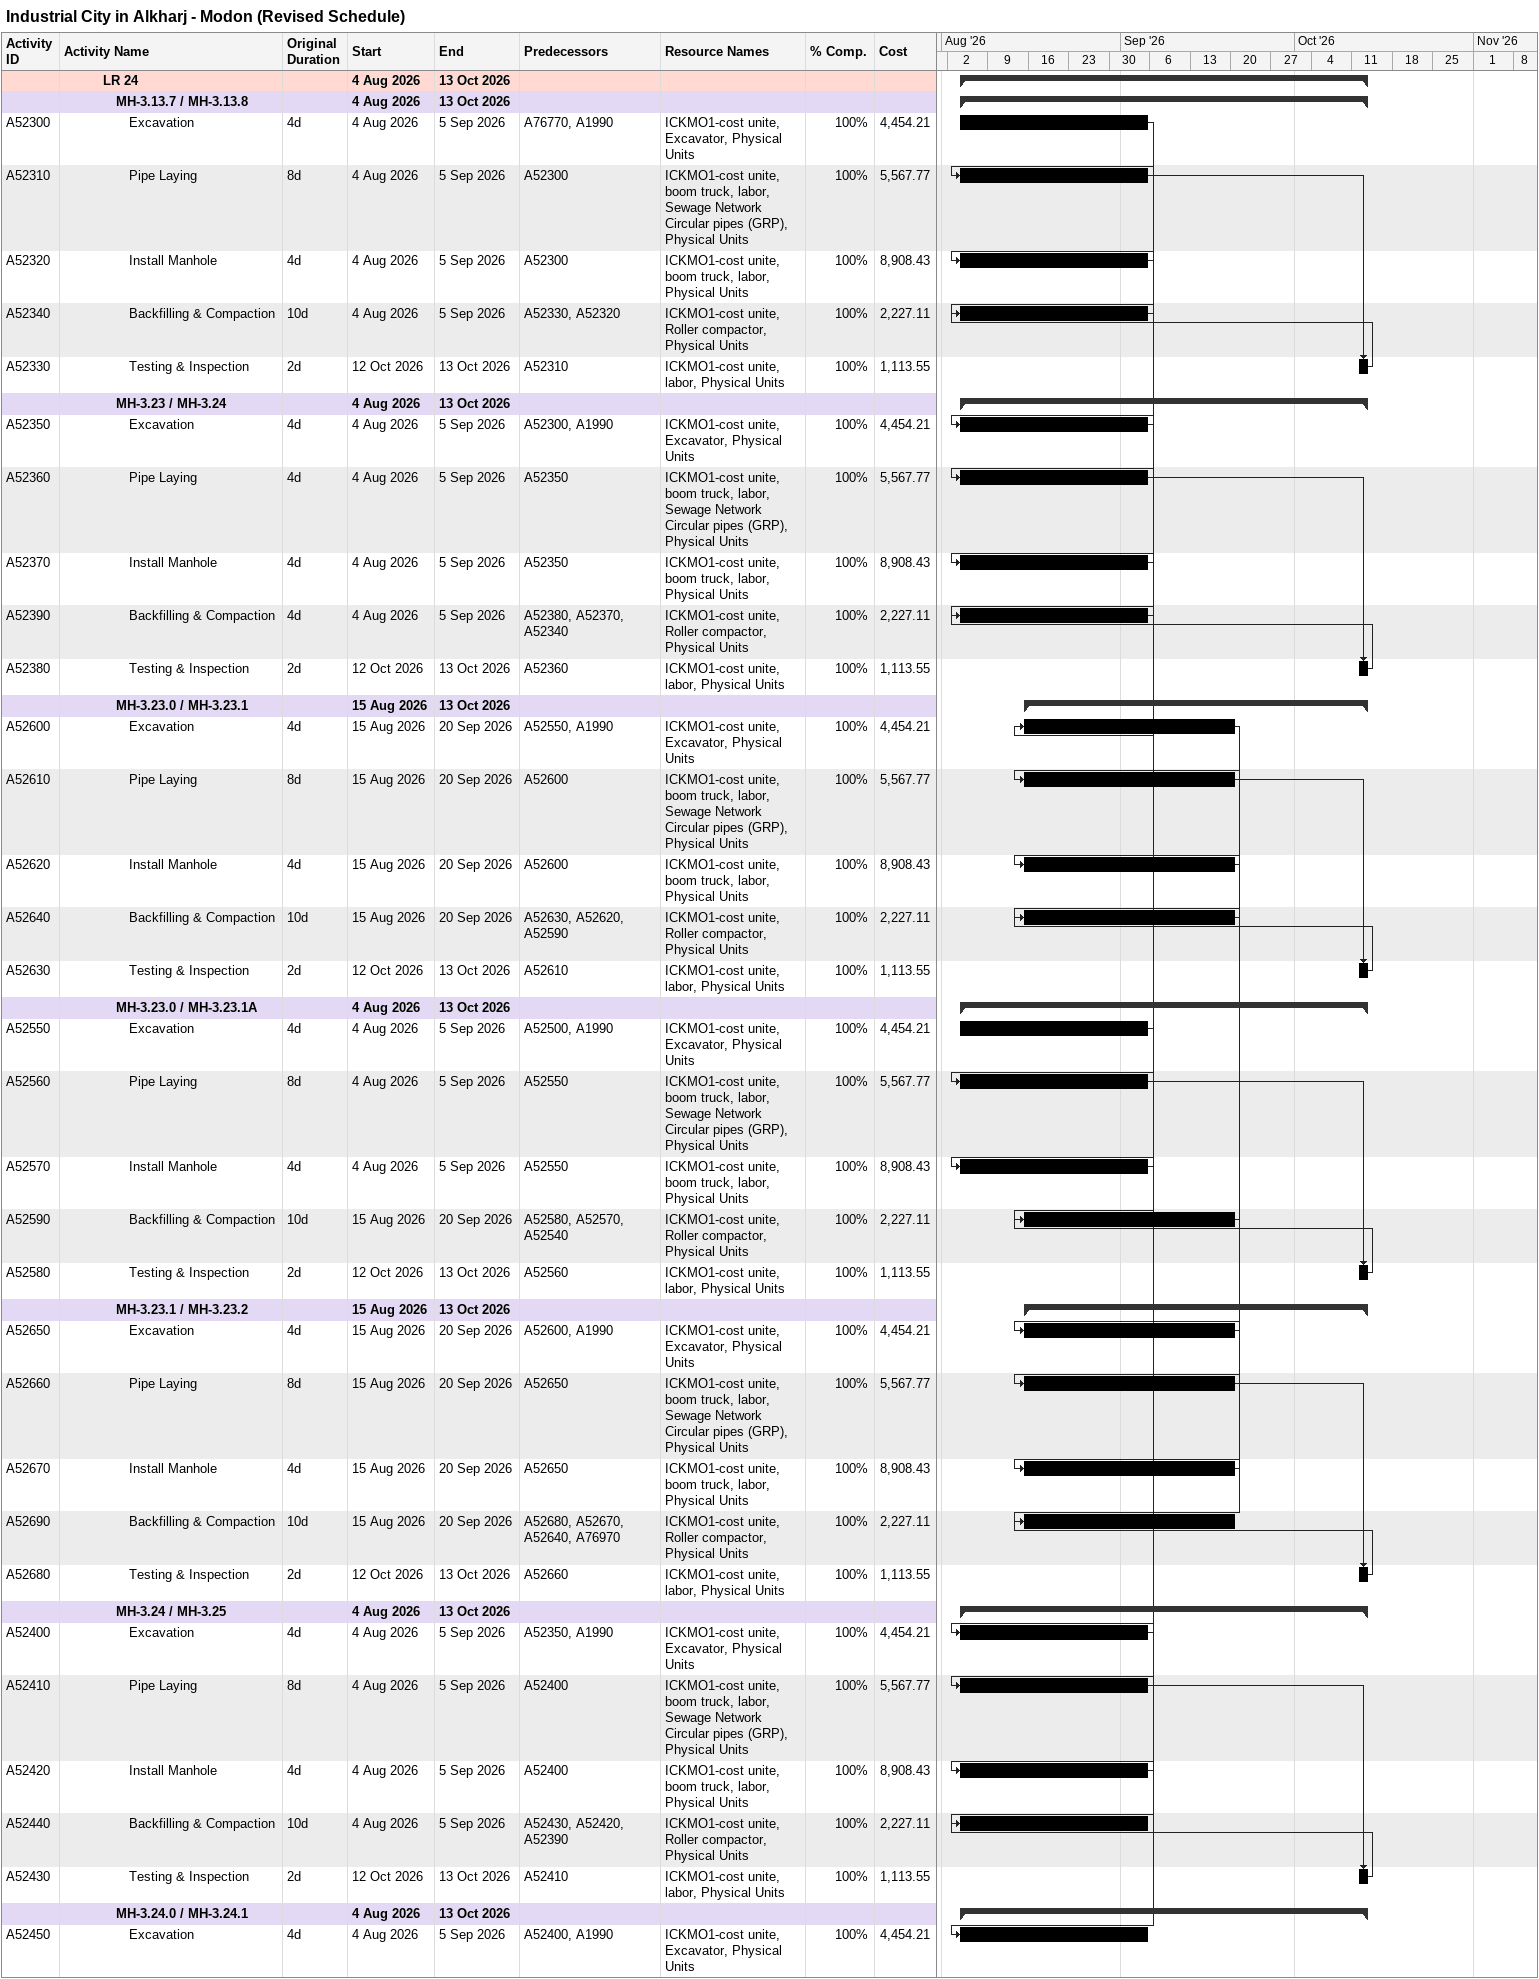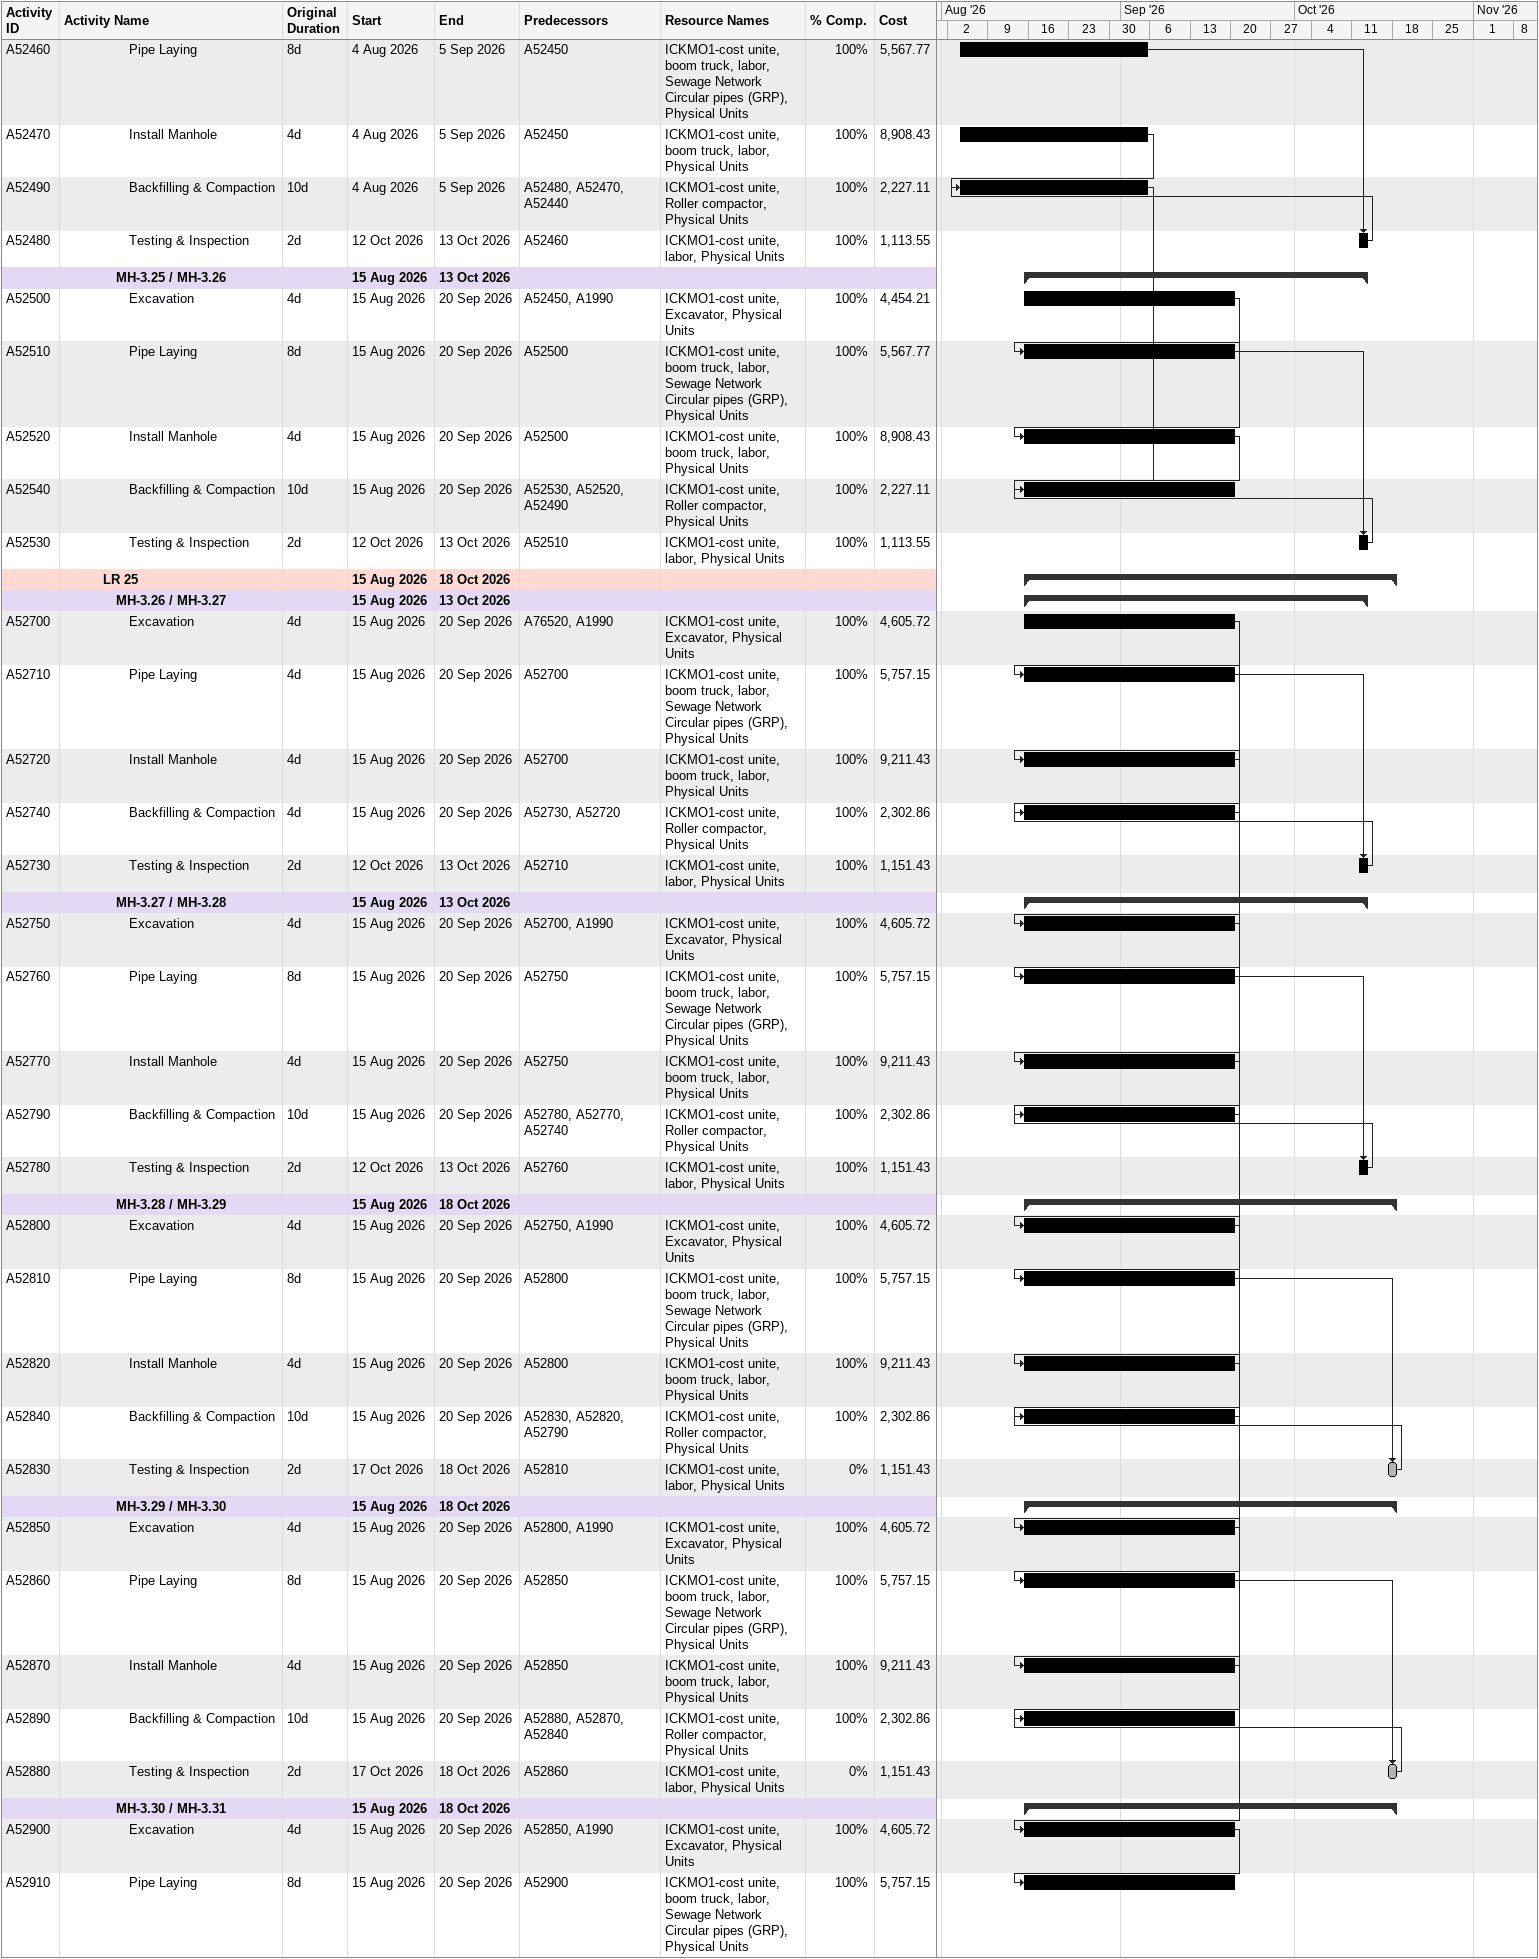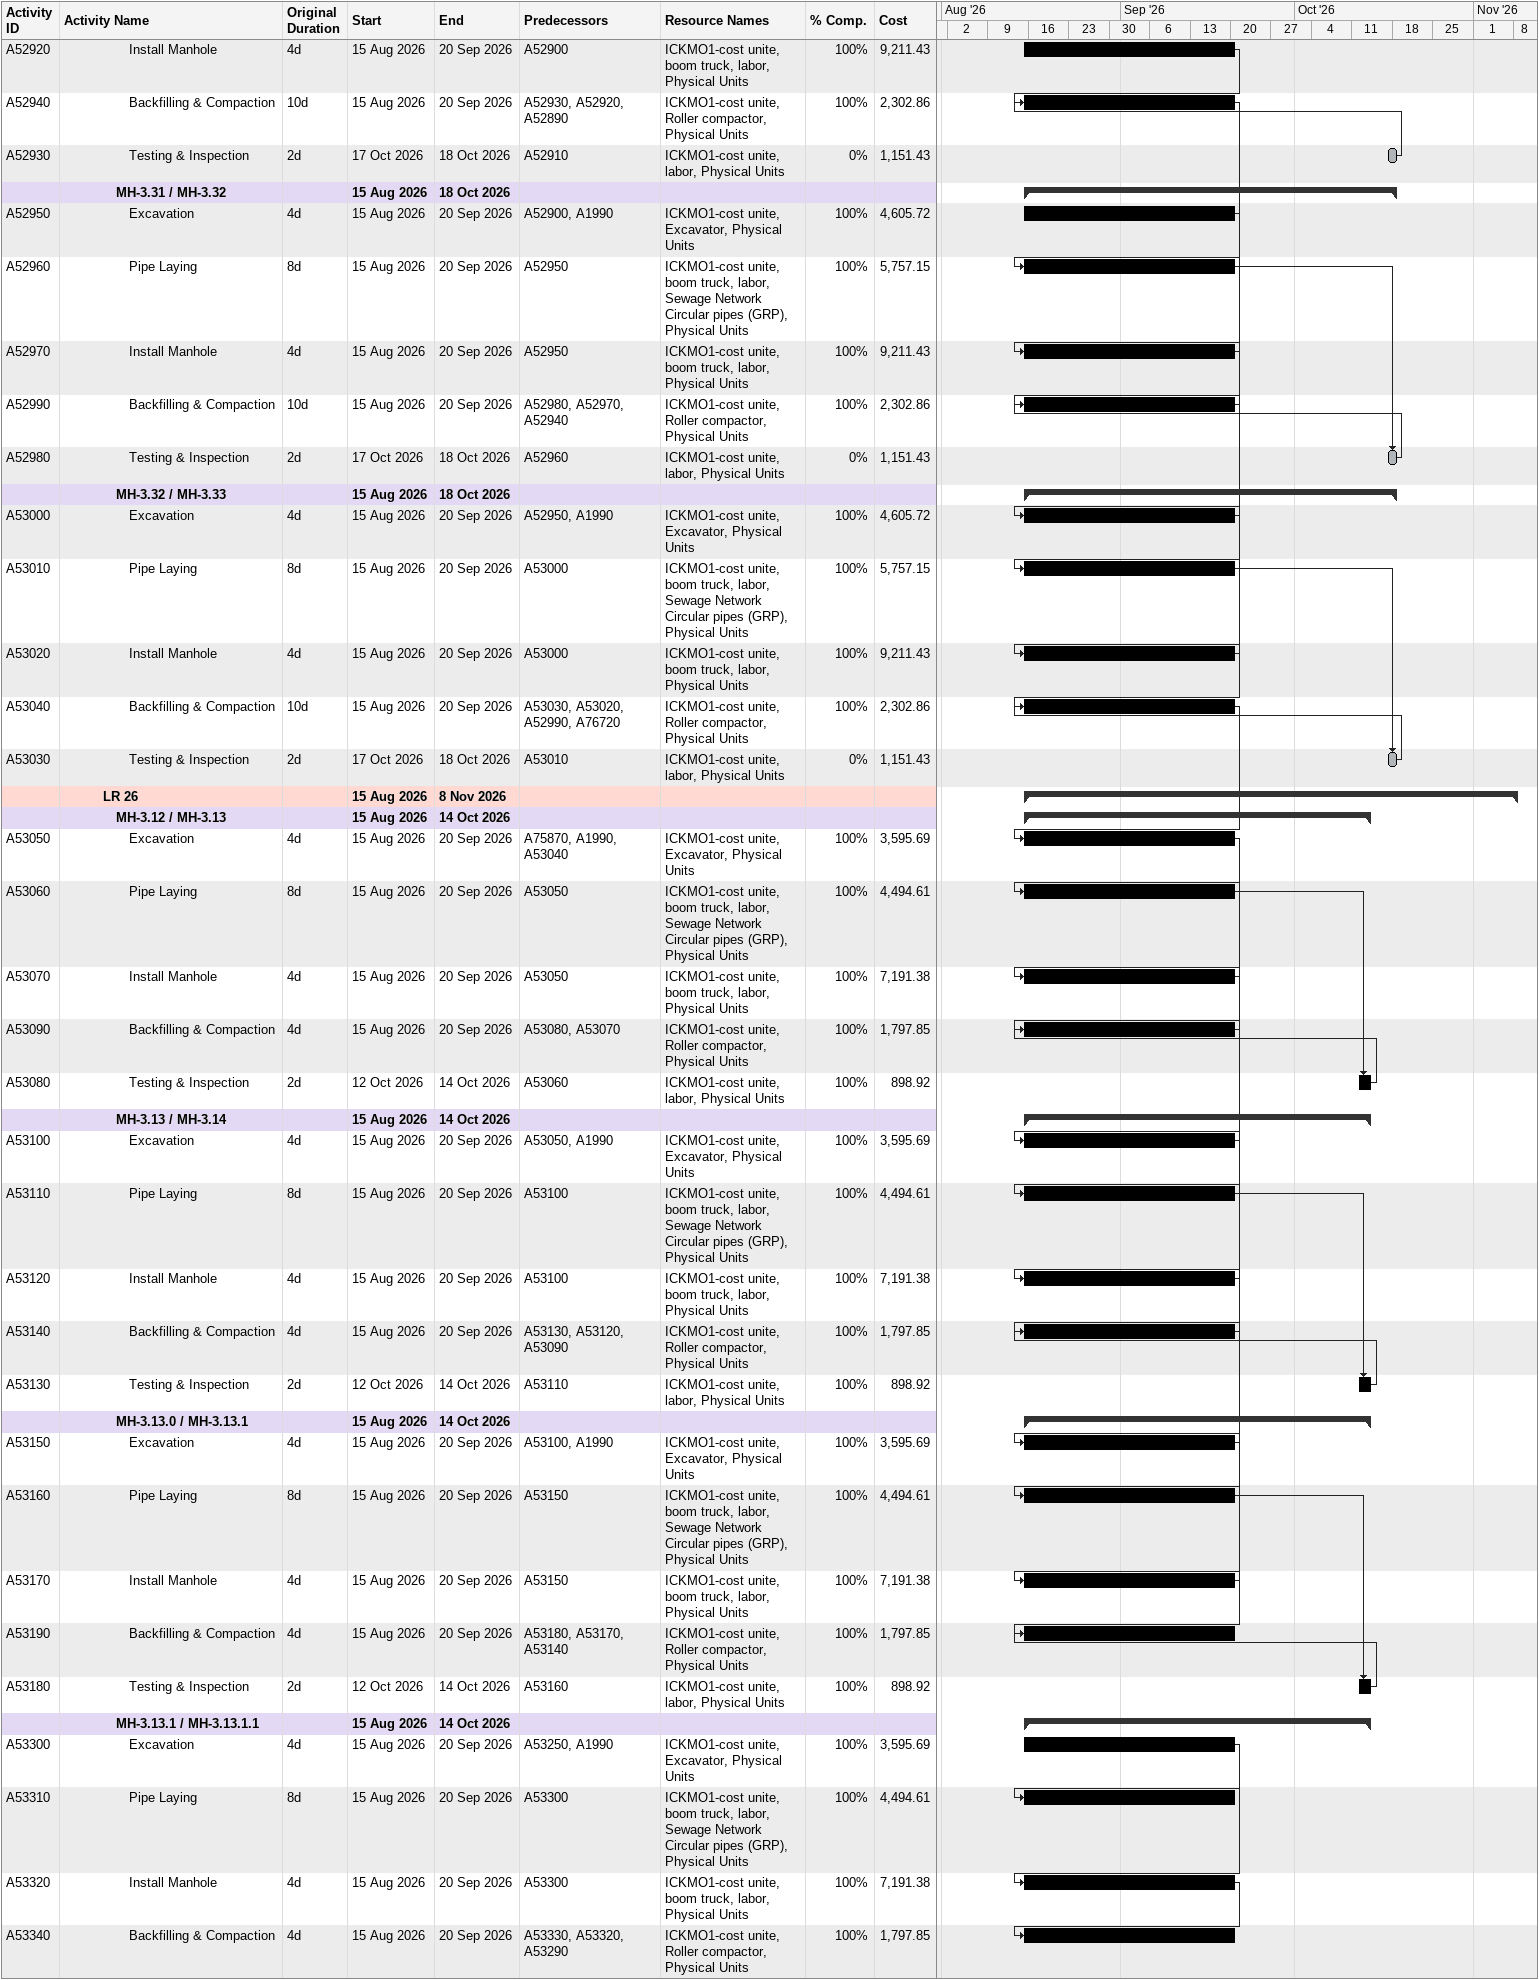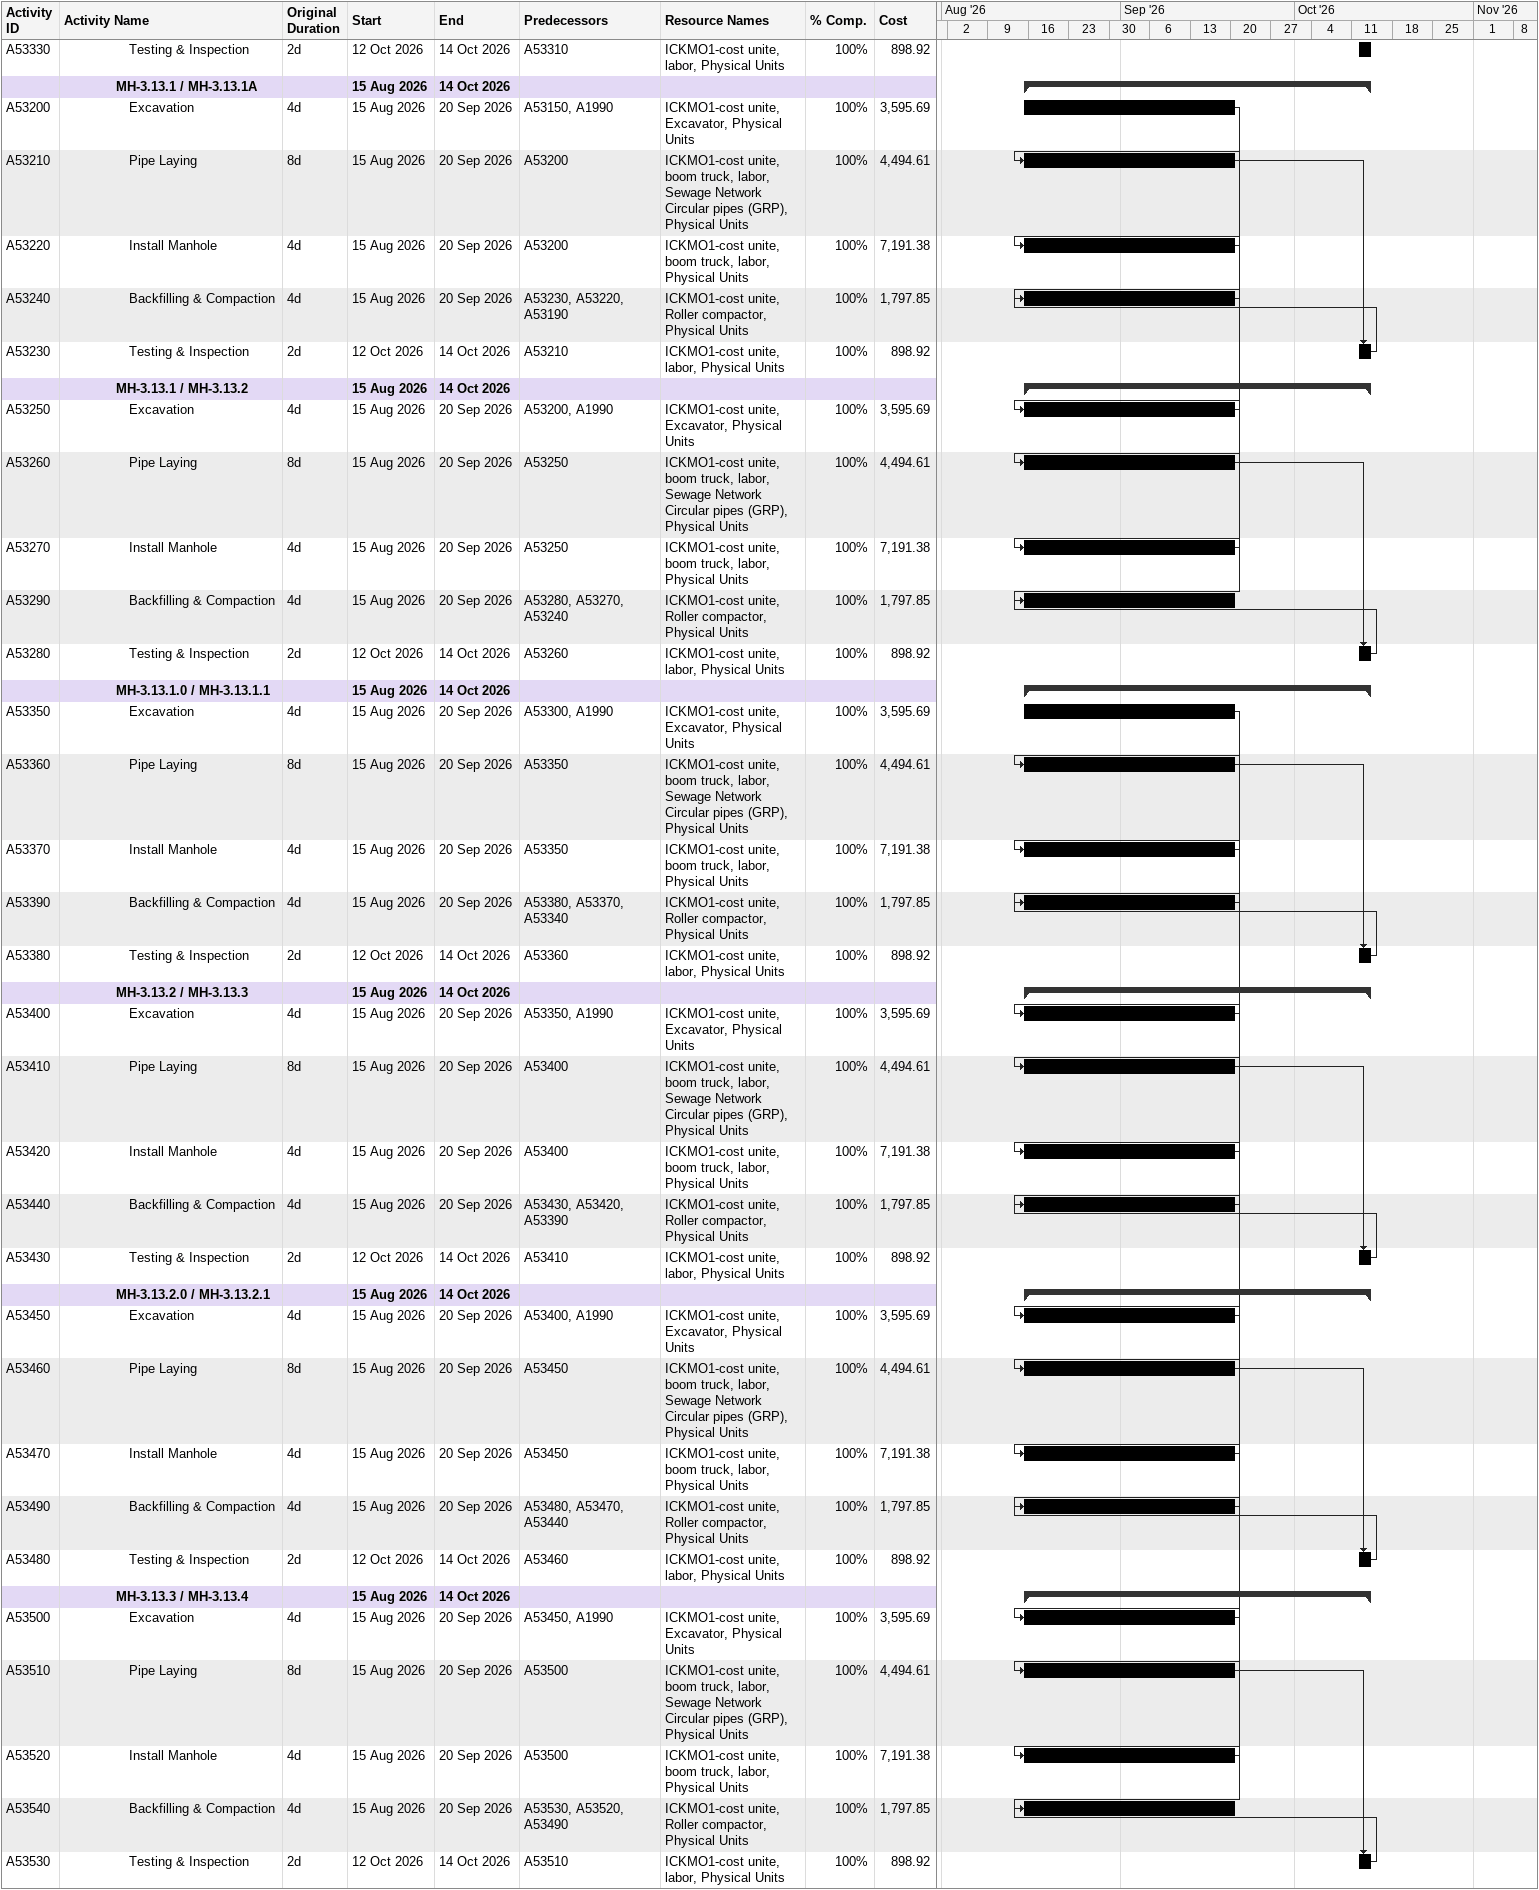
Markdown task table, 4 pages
Industrial City in Alkharj - Modon (Revised Schedule)

| ID | Level | Task | Original duration | Start | Finish | Predecessors | Resources | % complete | Cost |
|---|---|---|---|---|---|---|---|---|---|
|  | 4 | **LR 24** |  | 2026-08-04 | 2026-10-13 |  |  |  |  |
|  | 5 | **MH-3.13.7 / MH-3.13.8** |  | 2026-08-04 | 2026-10-13 |  |  |  |  |
| A52300 | 6 | Excavation | 4d | 2026-08-04 | 2026-09-05 | A76770, A1990 | ICKMO1-cost unite, Excavator, Physical Units | 100 | 4454.21 |
| A52310 | 6 | Pipe Laying | 8d | 2026-08-04 | 2026-09-05 | A52300 | ICKMO1-cost unite, boom truck, labor, Sewage Network Circular pipes (GRP), Physical Units | 100 | 5567.77 |
| A52320 | 6 | Install Manhole | 4d | 2026-08-04 | 2026-09-05 | A52300 | ICKMO1-cost unite, boom truck, labor, Physical Units | 100 | 8908.43 |
| A52340 | 6 | Backfilling & Compaction | 10d | 2026-08-04 | 2026-09-05 | A52330, A52320 | ICKMO1-cost unite, Roller compactor, Physical Units | 100 | 2227.11 |
| A52330 | 6 | Testing & Inspection | 2d | 2026-10-12 | 2026-10-13 | A52310 | ICKMO1-cost unite, labor, Physical Units | 100 | 1113.55 |
|  | 5 | **MH-3.23 / MH-3.24** |  | 2026-08-04 | 2026-10-13 |  |  |  |  |
| A52350 | 6 | Excavation | 4d | 2026-08-04 | 2026-09-05 | A52300, A1990 | ICKMO1-cost unite, Excavator, Physical Units | 100 | 4454.21 |
| A52360 | 6 | Pipe Laying | 4d | 2026-08-04 | 2026-09-05 | A52350 | ICKMO1-cost unite, boom truck, labor, Sewage Network Circular pipes (GRP), Physical Units | 100 | 5567.77 |
| A52370 | 6 | Install Manhole | 4d | 2026-08-04 | 2026-09-05 | A52350 | ICKMO1-cost unite, boom truck, labor, Physical Units | 100 | 8908.43 |
| A52390 | 6 | Backfilling & Compaction | 4d | 2026-08-04 | 2026-09-05 | A52380, A52370, A52340 | ICKMO1-cost unite, Roller compactor, Physical Units | 100 | 2227.11 |
| A52380 | 6 | Testing & Inspection | 2d | 2026-10-12 | 2026-10-13 | A52360 | ICKMO1-cost unite, labor, Physical Units | 100 | 1113.55 |
|  | 5 | **MH-3.23.0 / MH-3.23.1** |  | 2026-08-15 | 2026-10-13 |  |  |  |  |
| A52600 | 6 | Excavation | 4d | 2026-08-15 | 2026-09-20 | A52550, A1990 | ICKMO1-cost unite, Excavator, Physical Units | 100 | 4454.21 |
| A52610 | 6 | Pipe Laying | 8d | 2026-08-15 | 2026-09-20 | A52600 | ICKMO1-cost unite, boom truck, labor, Sewage Network Circular pipes (GRP), Physical Units | 100 | 5567.77 |
| A52620 | 6 | Install Manhole | 4d | 2026-08-15 | 2026-09-20 | A52600 | ICKMO1-cost unite, boom truck, labor, Physical Units | 100 | 8908.43 |
| A52640 | 6 | Backfilling & Compaction | 10d | 2026-08-15 | 2026-09-20 | A52630, A52620, A52590 | ICKMO1-cost unite, Roller compactor, Physical Units | 100 | 2227.11 |
| A52630 | 6 | Testing & Inspection | 2d | 2026-10-12 | 2026-10-13 | A52610 | ICKMO1-cost unite, labor, Physical Units | 100 | 1113.55 |
|  | 5 | **MH-3.23.0 / MH-3.23.1A** |  | 2026-08-04 | 2026-10-13 |  |  |  |  |
| A52550 | 6 | Excavation | 4d | 2026-08-04 | 2026-09-05 | A52500, A1990 | ICKMO1-cost unite, Excavator, Physical Units | 100 | 4454.21 |
| A52560 | 6 | Pipe Laying | 8d | 2026-08-04 | 2026-09-05 | A52550 | ICKMO1-cost unite, boom truck, labor, Sewage Network Circular pipes (GRP), Physical Units | 100 | 5567.77 |
| A52570 | 6 | Install Manhole | 4d | 2026-08-04 | 2026-09-05 | A52550 | ICKMO1-cost unite, boom truck, labor, Physical Units | 100 | 8908.43 |
| A52590 | 6 | Backfilling & Compaction | 10d | 2026-08-15 | 2026-09-20 | A52580, A52570, A52540 | ICKMO1-cost unite, Roller compactor, Physical Units | 100 | 2227.11 |
| A52580 | 6 | Testing & Inspection | 2d | 2026-10-12 | 2026-10-13 | A52560 | ICKMO1-cost unite, labor, Physical Units | 100 | 1113.55 |
|  | 5 | **MH-3.23.1 / MH-3.23.2** |  | 2026-08-15 | 2026-10-13 |  |  |  |  |
| A52650 | 6 | Excavation | 4d | 2026-08-15 | 2026-09-20 | A52600, A1990 | ICKMO1-cost unite, Excavator, Physical Units | 100 | 4454.21 |
| A52660 | 6 | Pipe Laying | 8d | 2026-08-15 | 2026-09-20 | A52650 | ICKMO1-cost unite, boom truck, labor, Sewage Network Circular pipes (GRP), Physical Units | 100 | 5567.77 |
| A52670 | 6 | Install Manhole | 4d | 2026-08-15 | 2026-09-20 | A52650 | ICKMO1-cost unite, boom truck, labor, Physical Units | 100 | 8908.43 |
| A52690 | 6 | Backfilling & Compaction | 10d | 2026-08-15 | 2026-09-20 | A52680, A52670, A52640, A76970 | ICKMO1-cost unite, Roller compactor, Physical Units | 100 | 2227.11 |
| A52680 | 6 | Testing & Inspection | 2d | 2026-10-12 | 2026-10-13 | A52660 | ICKMO1-cost unite, labor, Physical Units | 100 | 1113.55 |
|  | 5 | **MH-3.24 / MH-3.25** |  | 2026-08-04 | 2026-10-13 |  |  |  |  |
| A52400 | 6 | Excavation | 4d | 2026-08-04 | 2026-09-05 | A52350, A1990 | ICKMO1-cost unite, Excavator, Physical Units | 100 | 4454.21 |
| A52410 | 6 | Pipe Laying | 8d | 2026-08-04 | 2026-09-05 | A52400 | ICKMO1-cost unite, boom truck, labor, Sewage Network Circular pipes (GRP), Physical Units | 100 | 5567.77 |
| A52420 | 6 | Install Manhole | 4d | 2026-08-04 | 2026-09-05 | A52400 | ICKMO1-cost unite, boom truck, labor, Physical Units | 100 | 8908.43 |
| A52440 | 6 | Backfilling & Compaction | 10d | 2026-08-04 | 2026-09-05 | A52430, A52420, A52390 | ICKMO1-cost unite, Roller compactor, Physical Units | 100 | 2227.11 |
| A52430 | 6 | Testing & Inspection | 2d | 2026-10-12 | 2026-10-13 | A52410 | ICKMO1-cost unite, labor, Physical Units | 100 | 1113.55 |
|  | 5 | **MH-3.24.0 / MH-3.24.1** |  | 2026-08-04 | 2026-10-13 |  |  |  |  |
| A52450 | 6 | Excavation | 4d | 2026-08-04 | 2026-09-05 | A52400, A1990 | ICKMO1-cost unite, Excavator, Physical Units | 100 | 4454.21 |
| A52460 | 6 | Pipe Laying | 8d | 2026-08-04 | 2026-09-05 | A52450 | ICKMO1-cost unite, boom truck, labor, Sewage Network Circular pipes (GRP), Physical Units | 100 | 5567.77 |
| A52470 | 6 | Install Manhole | 4d | 2026-08-04 | 2026-09-05 | A52450 | ICKMO1-cost unite, boom truck, labor, Physical Units | 100 | 8908.43 |
| A52490 | 6 | Backfilling & Compaction | 10d | 2026-08-04 | 2026-09-05 | A52480, A52470, A52440 | ICKMO1-cost unite, Roller compactor, Physical Units | 100 | 2227.11 |
| A52480 | 6 | Testing & Inspection | 2d | 2026-10-12 | 2026-10-13 | A52460 | ICKMO1-cost unite, labor, Physical Units | 100 | 1113.55 |
|  | 5 | **MH-3.25 / MH-3.26** |  | 2026-08-15 | 2026-10-13 |  |  |  |  |
| A52500 | 6 | Excavation | 4d | 2026-08-15 | 2026-09-20 | A52450, A1990 | ICKMO1-cost unite, Excavator, Physical Units | 100 | 4454.21 |
| A52510 | 6 | Pipe Laying | 8d | 2026-08-15 | 2026-09-20 | A52500 | ICKMO1-cost unite, boom truck, labor, Sewage Network Circular pipes (GRP), Physical Units | 100 | 5567.77 |
| A52520 | 6 | Install Manhole | 4d | 2026-08-15 | 2026-09-20 | A52500 | ICKMO1-cost unite, boom truck, labor, Physical Units | 100 | 8908.43 |
| A52540 | 6 | Backfilling & Compaction | 10d | 2026-08-15 | 2026-09-20 | A52530, A52520, A52490 | ICKMO1-cost unite, Roller compactor, Physical Units | 100 | 2227.11 |
| A52530 | 6 | Testing & Inspection | 2d | 2026-10-12 | 2026-10-13 | A52510 | ICKMO1-cost unite, labor, Physical Units | 100 | 1113.55 |
|  | 4 | **LR 25** |  | 2026-08-15 | 2026-10-18 |  |  |  |  |
|  | 5 | **MH-3.26 / MH-3.27** |  | 2026-08-15 | 2026-10-13 |  |  |  |  |
| A52700 | 6 | Excavation | 4d | 2026-08-15 | 2026-09-20 | A76520, A1990 | ICKMO1-cost unite, Excavator, Physical Units | 100 | 4605.72 |
| A52710 | 6 | Pipe Laying | 4d | 2026-08-15 | 2026-09-20 | A52700 | ICKMO1-cost unite, boom truck, labor, Sewage Network Circular pipes (GRP), Physical Units | 100 | 5757.15 |
| A52720 | 6 | Install Manhole | 4d | 2026-08-15 | 2026-09-20 | A52700 | ICKMO1-cost unite, boom truck, labor, Physical Units | 100 | 9211.43 |
| A52740 | 6 | Backfilling & Compaction | 4d | 2026-08-15 | 2026-09-20 | A52730, A52720 | ICKMO1-cost unite, Roller compactor, Physical Units | 100 | 2302.86 |
| A52730 | 6 | Testing & Inspection | 2d | 2026-10-12 | 2026-10-13 | A52710 | ICKMO1-cost unite, labor, Physical Units | 100 | 1151.43 |
|  | 5 | **MH-3.27 / MH-3.28** |  | 2026-08-15 | 2026-10-13 |  |  |  |  |
| A52750 | 6 | Excavation | 4d | 2026-08-15 | 2026-09-20 | A52700, A1990 | ICKMO1-cost unite, Excavator, Physical Units | 100 | 4605.72 |
| A52760 | 6 | Pipe Laying | 8d | 2026-08-15 | 2026-09-20 | A52750 | ICKMO1-cost unite, boom truck, labor, Sewage Network Circular pipes (GRP), Physical Units | 100 | 5757.15 |
| A52770 | 6 | Install Manhole | 4d | 2026-08-15 | 2026-09-20 | A52750 | ICKMO1-cost unite, boom truck, labor, Physical Units | 100 | 9211.43 |
| A52790 | 6 | Backfilling & Compaction | 10d | 2026-08-15 | 2026-09-20 | A52780, A52770, A52740 | ICKMO1-cost unite, Roller compactor, Physical Units | 100 | 2302.86 |
| A52780 | 6 | Testing & Inspection | 2d | 2026-10-12 | 2026-10-13 | A52760 | ICKMO1-cost unite, labor, Physical Units | 100 | 1151.43 |
|  | 5 | **MH-3.28 / MH-3.29** |  | 2026-08-15 | 2026-10-18 |  |  |  |  |
| A52800 | 6 | Excavation | 4d | 2026-08-15 | 2026-09-20 | A52750, A1990 | ICKMO1-cost unite, Excavator, Physical Units | 100 | 4605.72 |
| A52810 | 6 | Pipe Laying | 8d | 2026-08-15 | 2026-09-20 | A52800 | ICKMO1-cost unite, boom truck, labor, Sewage Network Circular pipes (GRP), Physical Units | 100 | 5757.15 |
| A52820 | 6 | Install Manhole | 4d | 2026-08-15 | 2026-09-20 | A52800 | ICKMO1-cost unite, boom truck, labor, Physical Units | 100 | 9211.43 |
| A52840 | 6 | Backfilling & Compaction | 10d | 2026-08-15 | 2026-09-20 | A52830, A52820, A52790 | ICKMO1-cost unite, Roller compactor, Physical Units | 100 | 2302.86 |
| A52830 | 6 | Testing & Inspection | 2d | 2026-10-17 | 2026-10-18 | A52810 | ICKMO1-cost unite, labor, Physical Units | 0 | 1151.43 |
|  | 5 | **MH-3.29 / MH-3.30** |  | 2026-08-15 | 2026-10-18 |  |  |  |  |
| A52850 | 6 | Excavation | 4d | 2026-08-15 | 2026-09-20 | A52800, A1990 | ICKMO1-cost unite, Excavator, Physical Units | 100 | 4605.72 |
| A52860 | 6 | Pipe Laying | 8d | 2026-08-15 | 2026-09-20 | A52850 | ICKMO1-cost unite, boom truck, labor, Sewage Network Circular pipes (GRP), Physical Units | 100 | 5757.15 |
| A52870 | 6 | Install Manhole | 4d | 2026-08-15 | 2026-09-20 | A52850 | ICKMO1-cost unite, boom truck, labor, Physical Units | 100 | 9211.43 |
| A52890 | 6 | Backfilling & Compaction | 10d | 2026-08-15 | 2026-09-20 | A52880, A52870, A52840 | ICKMO1-cost unite, Roller compactor, Physical Units | 100 | 2302.86 |
| A52880 | 6 | Testing & Inspection | 2d | 2026-10-17 | 2026-10-18 | A52860 | ICKMO1-cost unite, labor, Physical Units | 0 | 1151.43 |
|  | 5 | **MH-3.30 / MH-3.31** |  | 2026-08-15 | 2026-10-18 |  |  |  |  |
| A52900 | 6 | Excavation | 4d | 2026-08-15 | 2026-09-20 | A52850, A1990 | ICKMO1-cost unite, Excavator, Physical Units | 100 | 4605.72 |
| A52910 | 6 | Pipe Laying | 8d | 2026-08-15 | 2026-09-20 | A52900 | ICKMO1-cost unite, boom truck, labor, Sewage Network Circular pipes (GRP), Physical Units | 100 | 5757.15 |
| A52920 | 6 | Install Manhole | 4d | 2026-08-15 | 2026-09-20 | A52900 | ICKMO1-cost unite, boom truck, labor, Physical Units | 100 | 9211.43 |
| A52940 | 6 | Backfilling & Compaction | 10d | 2026-08-15 | 2026-09-20 | A52930, A52920, A52890 | ICKMO1-cost unite, Roller compactor, Physical Units | 100 | 2302.86 |
| A52930 | 6 | Testing & Inspection | 2d | 2026-10-17 | 2026-10-18 | A52910 | ICKMO1-cost unite, labor, Physical Units | 0 | 1151.43 |
|  | 5 | **MH-3.31 / MH-3.32** |  | 2026-08-15 | 2026-10-18 |  |  |  |  |
| A52950 | 6 | Excavation | 4d | 2026-08-15 | 2026-09-20 | A52900, A1990 | ICKMO1-cost unite, Excavator, Physical Units | 100 | 4605.72 |
| A52960 | 6 | Pipe Laying | 8d | 2026-08-15 | 2026-09-20 | A52950 | ICKMO1-cost unite, boom truck, labor, Sewage Network Circular pipes (GRP), Physical Units | 100 | 5757.15 |
| A52970 | 6 | Install Manhole | 4d | 2026-08-15 | 2026-09-20 | A52950 | ICKMO1-cost unite, boom truck, labor, Physical Units | 100 | 9211.43 |
| A52990 | 6 | Backfilling & Compaction | 10d | 2026-08-15 | 2026-09-20 | A52980, A52970, A52940 | ICKMO1-cost unite, Roller compactor, Physical Units | 100 | 2302.86 |
| A52980 | 6 | Testing & Inspection | 2d | 2026-10-17 | 2026-10-18 | A52960 | ICKMO1-cost unite, labor, Physical Units | 0 | 1151.43 |
|  | 5 | **MH-3.32 / MH-3.33** |  | 2026-08-15 | 2026-10-18 |  |  |  |  |
| A53000 | 6 | Excavation | 4d | 2026-08-15 | 2026-09-20 | A52950, A1990 | ICKMO1-cost unite, Excavator, Physical Units | 100 | 4605.72 |
| A53010 | 6 | Pipe Laying | 8d | 2026-08-15 | 2026-09-20 | A53000 | ICKMO1-cost unite, boom truck, labor, Sewage Network Circular pipes (GRP), Physical Units | 100 | 5757.15 |
| A53020 | 6 | Install Manhole | 4d | 2026-08-15 | 2026-09-20 | A53000 | ICKMO1-cost unite, boom truck, labor, Physical Units | 100 | 9211.43 |
| A53040 | 6 | Backfilling & Compaction | 10d | 2026-08-15 | 2026-09-20 | A53030, A53020, A52990, A76720 | ICKMO1-cost unite, Roller compactor, Physical Units | 100 | 2302.86 |
| A53030 | 6 | Testing & Inspection | 2d | 2026-10-17 | 2026-10-18 | A53010 | ICKMO1-cost unite, labor, Physical Units | 0 | 1151.43 |
|  | 4 | **LR 26** |  | 2026-08-15 | 2026-11-08 |  |  |  |  |
|  | 5 | **MH-3.12 / MH-3.13** |  | 2026-08-15 | 2026-10-14 |  |  |  |  |
| A53050 | 6 | Excavation | 4d | 2026-08-15 | 2026-09-20 | A75870, A1990, A53040 | ICKMO1-cost unite, Excavator, Physical Units | 100 | 3595.69 |
| A53060 | 6 | Pipe Laying | 8d | 2026-08-15 | 2026-09-20 | A53050 | ICKMO1-cost unite, boom truck, labor, Sewage Network Circular pipes (GRP), Physical Units | 100 | 4494.61 |
| A53070 | 6 | Install Manhole | 4d | 2026-08-15 | 2026-09-20 | A53050 | ICKMO1-cost unite, boom truck, labor, Physical Units | 100 | 7191.38 |
| A53090 | 6 | Backfilling & Compaction | 4d | 2026-08-15 | 2026-09-20 | A53080, A53070 | ICKMO1-cost unite, Roller compactor, Physical Units | 100 | 1797.85 |
| A53080 | 6 | Testing & Inspection | 2d | 2026-10-12 | 2026-10-14 | A53060 | ICKMO1-cost unite, labor, Physical Units | 100 | 898.92 |
|  | 5 | **MH-3.13 / MH-3.14** |  | 2026-08-15 | 2026-10-14 |  |  |  |  |
| A53100 | 6 | Excavation | 4d | 2026-08-15 | 2026-09-20 | A53050, A1990 | ICKMO1-cost unite, Excavator, Physical Units | 100 | 3595.69 |
| A53110 | 6 | Pipe Laying | 8d | 2026-08-15 | 2026-09-20 | A53100 | ICKMO1-cost unite, boom truck, labor, Sewage Network Circular pipes (GRP), Physical Units | 100 | 4494.61 |
| A53120 | 6 | Install Manhole | 4d | 2026-08-15 | 2026-09-20 | A53100 | ICKMO1-cost unite, boom truck, labor, Physical Units | 100 | 7191.38 |
| A53140 | 6 | Backfilling & Compaction | 4d | 2026-08-15 | 2026-09-20 | A53130, A53120, A53090 | ICKMO1-cost unite, Roller compactor, Physical Units | 100 | 1797.85 |
| A53130 | 6 | Testing & Inspection | 2d | 2026-10-12 | 2026-10-14 | A53110 | ICKMO1-cost unite, labor, Physical Units | 100 | 898.92 |
|  | 5 | **MH-3.13.0 / MH-3.13.1** |  | 2026-08-15 | 2026-10-14 |  |  |  |  |
| A53150 | 6 | Excavation | 4d | 2026-08-15 | 2026-09-20 | A53100, A1990 | ICKMO1-cost unite, Excavator, Physical Units | 100 | 3595.69 |
| A53160 | 6 | Pipe Laying | 8d | 2026-08-15 | 2026-09-20 | A53150 | ICKMO1-cost unite, boom truck, labor, Sewage Network Circular pipes (GRP), Physical Units | 100 | 4494.61 |
| A53170 | 6 | Install Manhole | 4d | 2026-08-15 | 2026-09-20 | A53150 | ICKMO1-cost unite, boom truck, labor, Physical Units | 100 | 7191.38 |
| A53190 | 6 | Backfilling & Compaction | 4d | 2026-08-15 | 2026-09-20 | A53180, A53170, A53140 | ICKMO1-cost unite, Roller compactor, Physical Units | 100 | 1797.85 |
| A53180 | 6 | Testing & Inspection | 2d | 2026-10-12 | 2026-10-14 | A53160 | ICKMO1-cost unite, labor, Physical Units | 100 | 898.92 |
|  | 5 | **MH-3.13.1 / MH-3.13.1.1** |  | 2026-08-15 | 2026-10-14 |  |  |  |  |
| A53300 | 6 | Excavation | 4d | 2026-08-15 | 2026-09-20 | A53250, A1990 | ICKMO1-cost unite, Excavator, Physical Units | 100 | 3595.69 |
| A53310 | 6 | Pipe Laying | 8d | 2026-08-15 | 2026-09-20 | A53300 | ICKMO1-cost unite, boom truck, labor, Sewage Network Circular pipes (GRP), Physical Units | 100 | 4494.61 |
| A53320 | 6 | Install Manhole | 4d | 2026-08-15 | 2026-09-20 | A53300 | ICKMO1-cost unite, boom truck, labor, Physical Units | 100 | 7191.38 |
| A53340 | 6 | Backfilling & Compaction | 4d | 2026-08-15 | 2026-09-20 | A53330, A53320, A53290 | ICKMO1-cost unite, Roller compactor, Physical Units | 100 | 1797.85 |
| A53330 | 6 | Testing & Inspection | 2d | 2026-10-12 | 2026-10-14 | A53310 | ICKMO1-cost unite, labor, Physical Units | 100 | 898.92 |
|  | 5 | **MH-3.13.1 / MH-3.13.1A** |  | 2026-08-15 | 2026-10-14 |  |  |  |  |
| A53200 | 6 | Excavation | 4d | 2026-08-15 | 2026-09-20 | A53150, A1990 | ICKMO1-cost unite, Excavator, Physical Units | 100 | 3595.69 |
| A53210 | 6 | Pipe Laying | 8d | 2026-08-15 | 2026-09-20 | A53200 | ICKMO1-cost unite, boom truck, labor, Sewage Network Circular pipes (GRP), Physical Units | 100 | 4494.61 |
| A53220 | 6 | Install Manhole | 4d | 2026-08-15 | 2026-09-20 | A53200 | ICKMO1-cost unite, boom truck, labor, Physical Units | 100 | 7191.38 |
| A53240 | 6 | Backfilling & Compaction | 4d | 2026-08-15 | 2026-09-20 | A53230, A53220, A53190 | ICKMO1-cost unite, Roller compactor, Physical Units | 100 | 1797.85 |
| A53230 | 6 | Testing & Inspection | 2d | 2026-10-12 | 2026-10-14 | A53210 | ICKMO1-cost unite, labor, Physical Units | 100 | 898.92 |
|  | 5 | **MH-3.13.1 / MH-3.13.2** |  | 2026-08-15 | 2026-10-14 |  |  |  |  |
| A53250 | 6 | Excavation | 4d | 2026-08-15 | 2026-09-20 | A53200, A1990 | ICKMO1-cost unite, Excavator, Physical Units | 100 | 3595.69 |
| A53260 | 6 | Pipe Laying | 8d | 2026-08-15 | 2026-09-20 | A53250 | ICKMO1-cost unite, boom truck, labor, Sewage Network Circular pipes (GRP), Physical Units | 100 | 4494.61 |
| A53270 | 6 | Install Manhole | 4d | 2026-08-15 | 2026-09-20 | A53250 | ICKMO1-cost unite, boom truck, labor, Physical Units | 100 | 7191.38 |
| A53290 | 6 | Backfilling & Compaction | 4d | 2026-08-15 | 2026-09-20 | A53280, A53270, A53240 | ICKMO1-cost unite, Roller compactor, Physical Units | 100 | 1797.85 |
| A53280 | 6 | Testing & Inspection | 2d | 2026-10-12 | 2026-10-14 | A53260 | ICKMO1-cost unite, labor, Physical Units | 100 | 898.92 |
|  | 5 | **MH-3.13.1.0 / MH-3.13.1.1** |  | 2026-08-15 | 2026-10-14 |  |  |  |  |
| A53350 | 6 | Excavation | 4d | 2026-08-15 | 2026-09-20 | A53300, A1990 | ICKMO1-cost unite, Excavator, Physical Units | 100 | 3595.69 |
| A53360 | 6 | Pipe Laying | 8d | 2026-08-15 | 2026-09-20 | A53350 | ICKMO1-cost unite, boom truck, labor, Sewage Network Circular pipes (GRP), Physical Units | 100 | 4494.61 |
| A53370 | 6 | Install Manhole | 4d | 2026-08-15 | 2026-09-20 | A53350 | ICKMO1-cost unite, boom truck, labor, Physical Units | 100 | 7191.38 |
| A53390 | 6 | Backfilling & Compaction | 4d | 2026-08-15 | 2026-09-20 | A53380, A53370, A53340 | ICKMO1-cost unite, Roller compactor, Physical Units | 100 | 1797.85 |
| A53380 | 6 | Testing & Inspection | 2d | 2026-10-12 | 2026-10-14 | A53360 | ICKMO1-cost unite, labor, Physical Units | 100 | 898.92 |
|  | 5 | **MH-3.13.2 / MH-3.13.3** |  | 2026-08-15 | 2026-10-14 |  |  |  |  |
| A53400 | 6 | Excavation | 4d | 2026-08-15 | 2026-09-20 | A53350, A1990 | ICKMO1-cost unite, Excavator, Physical Units | 100 | 3595.69 |
| A53410 | 6 | Pipe Laying | 8d | 2026-08-15 | 2026-09-20 | A53400 | ICKMO1-cost unite, boom truck, labor, Sewage Network Circular pipes (GRP), Physical Units | 100 | 4494.61 |
| A53420 | 6 | Install Manhole | 4d | 2026-08-15 | 2026-09-20 | A53400 | ICKMO1-cost unite, boom truck, labor, Physical Units | 100 | 7191.38 |
| A53440 | 6 | Backfilling & Compaction | 4d | 2026-08-15 | 2026-09-20 | A53430, A53420, A53390 | ICKMO1-cost unite, Roller compactor, Physical Units | 100 | 1797.85 |
| A53430 | 6 | Testing & Inspection | 2d | 2026-10-12 | 2026-10-14 | A53410 | ICKMO1-cost unite, labor, Physical Units | 100 | 898.92 |
|  | 5 | **MH-3.13.2.0 / MH-3.13.2.1** |  | 2026-08-15 | 2026-10-14 |  |  |  |  |
| A53450 | 6 | Excavation | 4d | 2026-08-15 | 2026-09-20 | A53400, A1990 | ICKMO1-cost unite, Excavator, Physical Units | 100 | 3595.69 |
| A53460 | 6 | Pipe Laying | 8d | 2026-08-15 | 2026-09-20 | A53450 | ICKMO1-cost unite, boom truck, labor, Sewage Network Circular pipes (GRP), Physical Units | 100 | 4494.61 |
| A53470 | 6 | Install Manhole | 4d | 2026-08-15 | 2026-09-20 | A53450 | ICKMO1-cost unite, boom truck, labor, Physical Units | 100 | 7191.38 |
| A53490 | 6 | Backfilling & Compaction | 4d | 2026-08-15 | 2026-09-20 | A53480, A53470, A53440 | ICKMO1-cost unite, Roller compactor, Physical Units | 100 | 1797.85 |
| A53480 | 6 | Testing & Inspection | 2d | 2026-10-12 | 2026-10-14 | A53460 | ICKMO1-cost unite, labor, Physical Units | 100 | 898.92 |
|  | 5 | **MH-3.13.3 / MH-3.13.4** |  | 2026-08-15 | 2026-10-14 |  |  |  |  |
| A53500 | 6 | Excavation | 4d | 2026-08-15 | 2026-09-20 | A53450, A1990 | ICKMO1-cost unite, Excavator, Physical Units | 100 | 3595.69 |
| A53510 | 6 | Pipe Laying | 8d | 2026-08-15 | 2026-09-20 | A53500 | ICKMO1-cost unite, boom truck, labor, Sewage Network Circular pipes (GRP), Physical Units | 100 | 4494.61 |
| A53520 | 6 | Install Manhole | 4d | 2026-08-15 | 2026-09-20 | A53500 | ICKMO1-cost unite, boom truck, labor, Physical Units | 100 | 7191.38 |
| A53540 | 6 | Backfilling & Compaction | 4d | 2026-08-15 | 2026-09-20 | A53530, A53520, A53490 | ICKMO1-cost unite, Roller compactor, Physical Units | 100 | 1797.85 |
| A53530 | 6 | Testing & Inspection | 2d | 2026-10-12 | 2026-10-14 | A53510 | ICKMO1-cost unite, labor, Physical Units | 100 | 898.92 |
